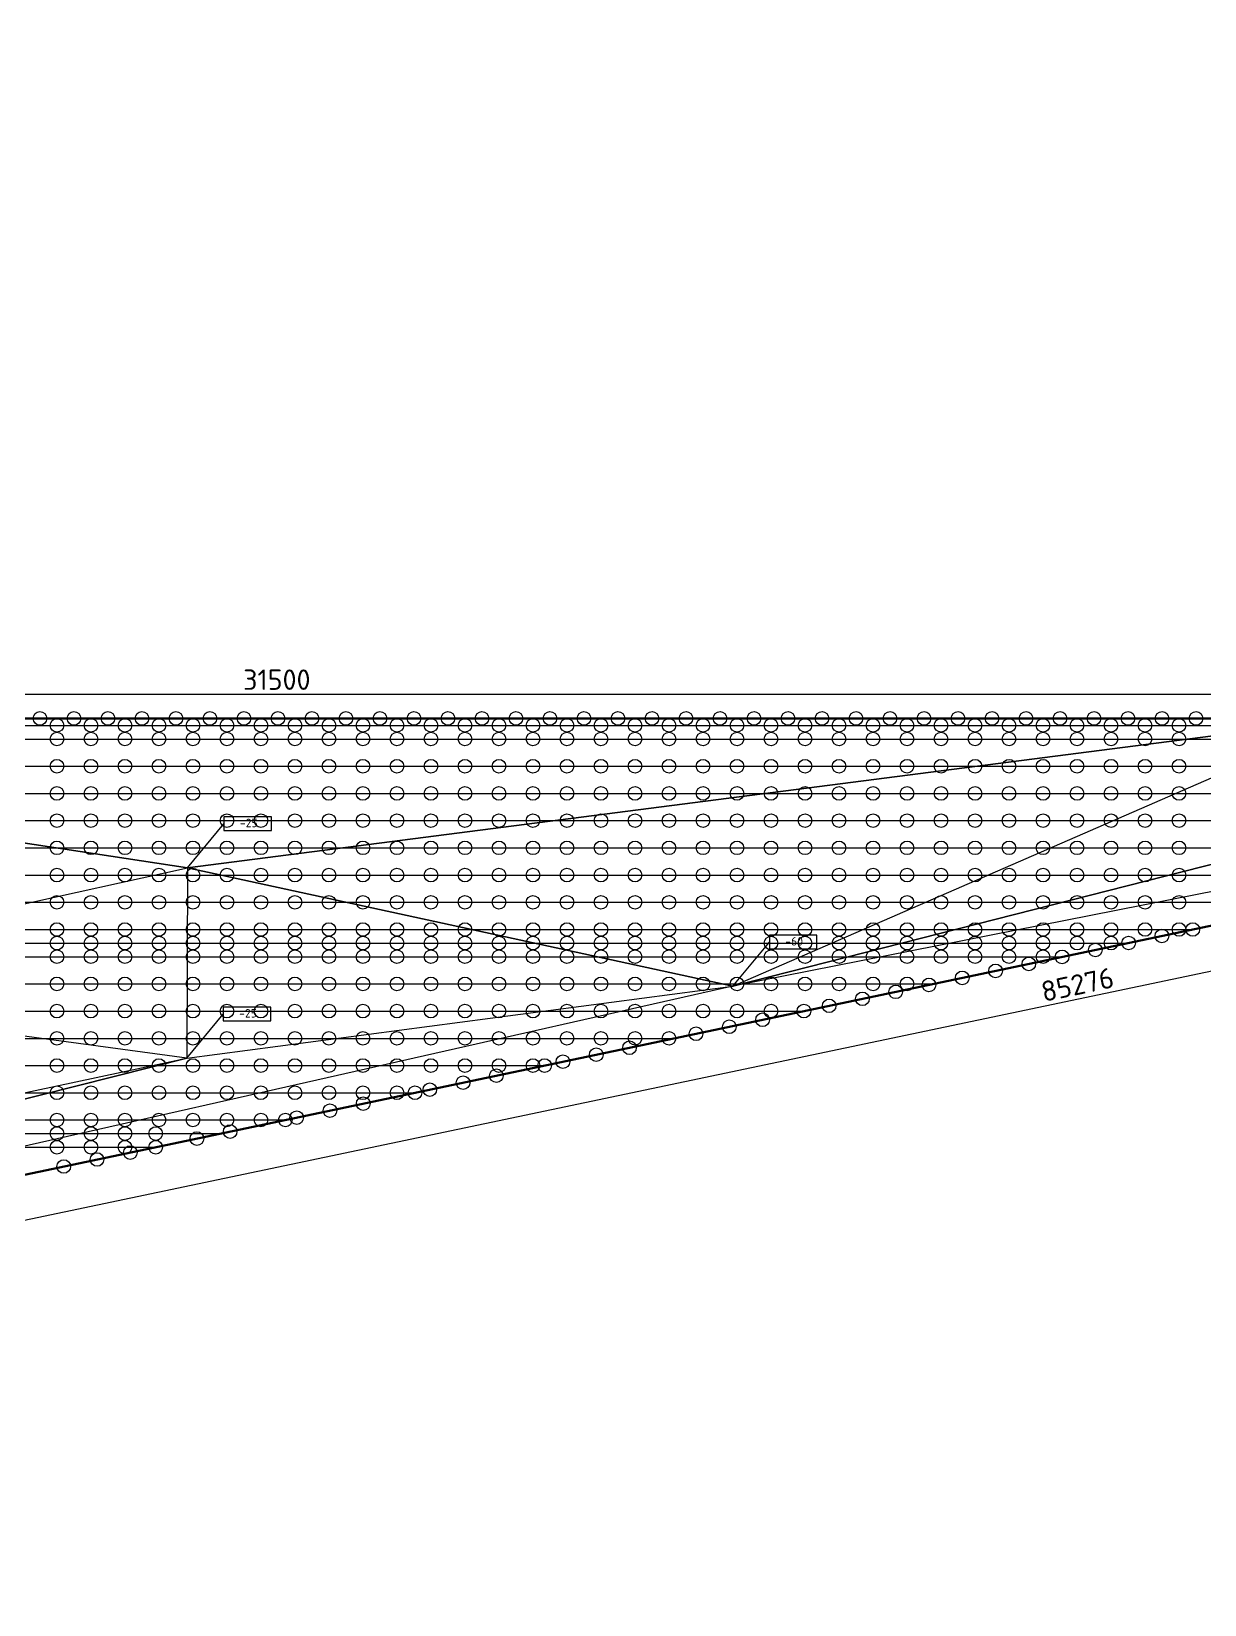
# Model space of a CAD drawing. Header units: millimetres. Extents: x 3543 to 601035, y -146359 to 38454.
# Drawn here: x 241984 to 259234, y -45965 to -22842 of the extents above; entities that cross this region are included whole.
import ezdxf
from ezdxf.enums import TextEntityAlignment as Align

# ---------------------------------------------------------------- set-up
doc = ezdxf.new("R2010")
doc.units = ezdxf.units.MM
doc.layers.add('контур', color=1, linetype='Continuous', lineweight=50)
doc.layers.add('размеры', color=7, linetype='Continuous', lineweight=5)
for name, color, linetype in [('линии_высот', 4, 'Continuous'), ('опорыvb', 7, 'Continuous'), ('сеткаvb', 8, 'Continuous')]:
    doc.layers.add(name, color=color, linetype=linetype)
doc.styles.add('isocpeur', font='isocpeur.ttf')
doc.dimstyles.new('ISO-25', dxfattribs={"dimtxt": 2.5, "dimasz": 2.5, "dimexe": 1.25, "dimexo": 0.625, "dimtad": 1, "dimdec": 0, "dimtxsty": 'isocpeur', "dimblk": 'OBLIQUE', "dimcen": 2.5, "dimadec": 0, "dimazin": 0, "dimtfac": 1, "dimtdec": 0, "dimtmove": 0, "dimatfit": 3, "dimfxl": 1, "dimarcsym": 0})

# ---------------------------------------------------------------- blocks, each defined once
blk = doc.blocks.new('otmetka_oporvb')
at = {"linetype": 'ByBlock', "lineweight": -2}
blk.add_hatch(color=0, dxfattribs=at).paths.add_polyline_path([(-38, -32, 1), (38, 32, 1)])
at = {"color": 0, "linetype": 'ByBlock', "lineweight": -2}
blk.add_line((0, 0), (2142, 2596), dxfattribs=at)
at = {"color": 0}
blk.add_lwpolyline([(2142, 2196), (4942, 2196), (4942, 2996), (2142, 2996)], close=True, dxfattribs=at)
at = {"color": 0, "linetype": 'ByBlock', "lineweight": -2, "style": 'isocpeur'}
blk.add_attdef('OTM', text='', height=500, dxfattribs=at).set_placement((3600, 2639), align=Align.MIDDLE_CENTER)
blk = doc.blocks.new('opor_symbPRO')
at = {"color": 0, "ltscale": 20}
blk.add_circle((0, 0), 100, dxfattribs=at)
blk = doc.blocks.new('_OBLIQUE')
at = {"color": 0, "linetype": 'ByBlock'}
blk.add_line((-0.5, -0.5), (0.5, 0.5), dxfattribs=at)
blk = doc.blocks.new('*D33')
at = {"layer": 'Defpoints', "color": 0, "transparency": 16777216}
for p in [(261341, -32583), (229842, -32940), (261341, -32940)]:
    blk.add_point(p, dxfattribs=at)
at = {"layer": 'размеры', "color": 0, "lineweight": -2, "transparency": 16777216}
for p, q in [((229842, -32877), (229842, -32458)), ((229842, -32583), (261341, -32583)), ((261341, -32877), (261341, -32458))]:
    blk.add_line(p, q, dxfattribs=at)
at = {"layer": 'размеры', "color": 0, "lineweight": -2, "transparency": 16777216, "xscale": 250, "yscale": 250, "zscale": 250, "rotation": 180}
blk.add_blockref('_OBLIQUE', (229842, -32583), dxfattribs=at)
at = {"layer": 'размеры', "color": 0, "lineweight": -2, "transparency": 16777216, "xscale": 250, "yscale": 250, "zscale": 250}
blk.add_blockref('_OBLIQUE', (261341, -32583), dxfattribs=at)
at = {"layer": 'размеры', "color": 0, "transparency": 16777216, "insert": (245592, -32370), "char_height": 300, "attachment_point": 5, "style": 'isocpeur'}
blk.add_mtext('31500', dxfattribs=at)
blk = doc.blocks.new('*D37')
at = {"layer": 'Defpoints', "color": 0, "transparency": 16777216}
for p in [(299003, -27661), (215545, -45174), (215680, -45817)]:
    blk.add_point(p, dxfattribs=at)
at = {"layer": 'размеры', "color": 0, "lineweight": -2, "transparency": 16777216}
for p, q in [((299016, -27722), (299164, -28426)), ((299138, -28304), (215680, -45817)), ((215558, -45235), (215706, -45939))]:
    blk.add_line(p, q, dxfattribs=at)
at = {"layer": 'размеры', "color": 0, "lineweight": -2, "transparency": 16777216, "xscale": 250, "yscale": 250, "zscale": 250}
for p, rotation in [((299138, -28304), 11.85098422200823), ((215680, -45817), 191.8509842220083)]:
    blk.add_blockref('_OBLIQUE', p, dxfattribs=dict(at, rotation=rotation))
at = {"layer": 'размеры', "color": 0, "transparency": 16777216, "insert": (257365, -36852), "char_height": 300, "attachment_point": 5, "rotation": 11.851, "style": 'isocpeur'}
blk.add_mtext('85276', dxfattribs=at)

msp = doc.modelspace()

# ---------------------------------------------------------------- linework, layer by layer
at = {"layer": 'контур', "linetype": 'Continuous'}
msp.add_lwpolyline([(215545, -45173.6), (210858.8, -22842.2), (229841.6, -22842.2), (229841.6, -32939.6), (261341.5, -32939.6), (261341.5, -22842.2), (299003.2, -22842.2), (299003.2, -27660.7)], close=True, dxfattribs=at)
at = {"layer": 'линии_высот'}
msp.add_line((215545, -45173.6), (299003.2, -27660.7), dxfattribs=at)
for points in [[(252298.9, -36875.6), (215545, -45173.6), (299003.2, -27660.7)], [(252298.9, -36875.6), (278805.8, -30132.2), (299003.2, -27660.7)], [(252298.9, -36875.6), (261341.5, -32939.6), (278805.8, -30132.2)], [(229841.6, -32939.6), (236407.9, -36868.8), (244279.5, -35135.9)], [(229841.6, -32939.6), (244279.5, -35135.9), (261341.5, -32939.6)], [(244279.5, -35135.9), (252298.9, -36875.6), (261341.5, -32939.6)], [(236407.9, -36868.8), (244279.5, -35135.9), (244268.4, -37933.7)], [(252298.9, -36875.6), (244279.5, -35135.9), (244268.4, -37933.7)], [(244268.4, -37933.7), (252298.9, -36875.6), (215545, -45173.6)], [(244268.4, -37933.7), (236407.9, -36868.8), (230076.7, -40954.3)], [(215545, -45173.6), (230076.7, -40954.3), (244268.4, -37933.7)]]:
    msp.add_lwpolyline(points, close=True, dxfattribs=at)
at = {"layer": 'сеткаvb'}
for p, q in [((215045, -33042.2), (273357.7, -33042.2)), ((215087.4, -33242.2), (272404.6, -33242.2)), ((215172.1, -33642.2), (270498.3, -33642.2)), ((215256.9, -34042.2), (268592.1, -34042.2)), ((215341.6, -34442.2), (266685.9, -34442.2)), ((215426.3, -34842.2), (264779.7, -34842.2)), ((215511.1, -35242.2), (262873.5, -35242.2)), ((215595.8, -35642.2), (260967.3, -35642.2)), ((215680.5, -36042.2), (259061, -36042.2)), ((215722.9, -36242.2), (258107.9, -36242.2)), ((215114.7, -36442.2), (257154.8, -36442.2)), ((213796.7, -36842.2), (255248.6, -36842.2)), ((213880.6, -37242.2), (253342.4, -37242.2)), ((213964.6, -37642.2), (251436.2, -37642.2)), ((214048.5, -38042.2), (249530, -38042.2)), ((214132.4, -38442.2), (247623.7, -38442.2)), ((214216.4, -38842.2), (245717.5, -38842.2)), ((214258.3, -39042.2), (244764.4, -39042.2)), ((214300.3, -39242.2), (243811.3, -39242.2))]:
    msp.add_line(p, q, dxfattribs=at)
at = {"layer": 'сеткаvb', "linetype": 'Continuous'}
msp.add_line((229841.6, -32939.6), (261341.5, -32939.6), dxfattribs=at)

# ---------------------------------------------------------------- block references
at = {"xscale": 0.25, "yscale": 0.25, "zscale": 0.25}
for p, values in [((244279.5, -35135.9), {'OTM': '-25'}), ((252298.9, -36875.6), {'OTM': '-60'}), ((244268.4, -37933.7), {'OTM': '-25'})]:
    msp.add_blockref('otmetka_oporvb', p, dxfattribs=at).add_auto_attribs(values)
at = {"layer": 'опорыvb', "color": 92}
for p in [(242108.8, -32939.6), (242358.8, -33042.2), (242608.8, -32939.6), (242858.8, -33042.2), (243108.8, -32939.6), (243358.8, -33042.2), (243608.8, -32939.6), (243858.8, -33042.2), (244108.8, -32939.6), (244358.8, -33042.2), (244608.8, -32939.6), (244858.8, -33042.2), (245108.8, -32939.6), (245358.8, -33042.2), (245608.8, -32939.6), (245858.8, -33042.2), (246108.8, -32939.6), (246358.8, -33042.2), (246608.8, -32939.6), (246858.8, -33042.2), (247108.8, -32939.6), (247358.8, -33042.2), (247608.8, -32939.6), (247858.8, -33042.2), (248108.8, -32939.6), (248358.8, -33042.2), (248608.8, -32939.6), (248858.8, -33042.2), (249108.8, -32939.6), (249358.8, -33042.2), (249608.8, -32939.6), (249858.8, -33042.2), (250108.8, -32939.6), (250358.8, -33042.2), (250608.8, -32939.6), (250858.8, -33042.2), (251108.8, -32939.6), (251358.8, -33042.2), (251608.8, -32939.6), (251858.8, -33042.2), (252108.8, -32939.6), (252358.8, -33042.2), (252608.8, -32939.6), (252858.8, -33042.2), (253108.8, -32939.6), (253358.8, -33042.2), (253608.8, -32939.6), (253858.8, -33042.2), (254108.8, -32939.6), (254358.8, -33042.2), (254608.8, -32939.6), (254858.8, -33042.2), (255108.8, -32939.6), (255358.8, -33042.2), (255608.8, -32939.6), (255858.8, -33042.2), (256108.8, -32939.6), (256358.8, -33042.2), (256608.8, -32939.6), (256858.8, -33042.2), (257108.8, -32939.6), (257358.8, -33042.2), (257608.8, -32939.6), (257858.8, -33042.2), (258108.8, -32939.6), (258358.8, -33042.2), (258608.8, -32939.6), (258858.8, -33042.2), (259108.8, -32939.6), (242358.8, -33242.2), (242858.8, -33242.2), (243358.8, -33242.2), (243858.8, -33242.2), (244358.8, -33242.2), (244858.8, -33242.2), (245358.8, -33242.2), (245858.8, -33242.2), (246358.8, -33242.2), (246858.8, -33242.2), (247358.8, -33242.2), (247858.8, -33242.2), (248358.8, -33242.2), (248858.8, -33242.2), (249358.8, -33242.2), (249858.8, -33242.2), (250358.8, -33242.2), (250858.8, -33242.2), (251358.8, -33242.2), (251858.8, -33242.2), (252358.8, -33242.2), (252858.8, -33242.2), (253358.8, -33242.2), (253858.8, -33242.2), (254358.8, -33242.2), (254858.8, -33242.2), (255358.8, -33242.2), (255858.8, -33242.2), (256358.8, -33242.2), (256858.8, -33242.2), (257358.8, -33242.2), (257858.8, -33242.2), (258358.8, -33242.2), (258858.8, -33242.2), (242358.8, -33642.2), (242858.8, -33642.2), (243358.8, -33642.2), (243858.8, -33642.2), (244358.8, -33642.2), (244858.8, -33642.2), (245358.8, -33642.2), (245858.8, -33642.2), (246358.8, -33642.2), (246858.8, -33642.2), (247358.8, -33642.2), (247858.8, -33642.2), (248358.8, -33642.2), (248858.8, -33642.2), (249358.8, -33642.2), (249858.8, -33642.2), (250358.8, -33642.2), (250858.8, -33642.2), (251358.8, -33642.2), (251858.8, -33642.2), (252358.8, -33642.2), (252858.8, -33642.2), (253358.8, -33642.2), (253858.8, -33642.2), (254358.8, -33642.2), (254858.8, -33642.2), (255358.8, -33642.2), (255858.8, -33642.2), (256358.8, -33642.2), (256858.8, -33642.2), (257358.8, -33642.2), (257858.8, -33642.2), (258358.8, -33642.2), (258858.8, -33642.2), (242358.8, -34042.2), (242858.8, -34042.2), (243358.8, -34042.2), (243858.8, -34042.2), (244358.8, -34042.2), (244858.8, -34042.2), (245358.8, -34042.2), (245858.8, -34042.2), (246358.8, -34042.2), (246858.8, -34042.2), (247358.8, -34042.2), (247858.8, -34042.2), (248358.8, -34042.2), (248858.8, -34042.2), (249358.8, -34042.2), (249858.8, -34042.2), (250358.8, -34042.2), (250858.8, -34042.2), (251358.8, -34042.2), (251858.8, -34042.2), (252358.8, -34042.2), (252858.8, -34042.2), (253358.8, -34042.2), (253858.8, -34042.2), (254358.8, -34042.2), (254858.8, -34042.2), (255358.8, -34042.2), (255858.8, -34042.2), (256358.8, -34042.2), (256858.8, -34042.2), (257358.8, -34042.2), (257858.8, -34042.2), (258358.8, -34042.2), (258858.8, -34042.2), (242358.8, -34442.2), (242858.8, -34442.2), (243358.8, -34442.2), (243858.8, -34442.2), (244358.8, -34442.2), (244858.8, -34442.2), (245358.8, -34442.2), (245858.8, -34442.2), (246358.8, -34442.2), (246858.8, -34442.2), (247358.8, -34442.2), (247858.8, -34442.2), (248358.8, -34442.2), (248858.8, -34442.2), (249358.8, -34442.2), (249858.8, -34442.2), (250358.8, -34442.2), (250858.8, -34442.2), (251358.8, -34442.2), (251858.8, -34442.2), (252358.8, -34442.2), (252858.8, -34442.2), (253358.8, -34442.2), (242358.8, -34842.2), (242858.8, -34842.2), (243358.8, -34842.2), (243858.8, -34842.2), (244358.8, -34842.2), (244858.8, -34842.2), (245358.8, -34842.2), (245858.8, -34842.2), (246358.8, -34842.2), (246858.8, -34842.2), (247358.8, -34842.2), (247858.8, -34842.2), (258358.8, -36042.2), (256358.8, -36442.2), (254358.8, -36842.2), (252358.8, -37242.2), (252858.8, -37242.2), (250358.8, -37642.2), (250858.8, -37642.2), (248858.8, -38042.2), (242358.8, -38442.2), (246858.8, -38442.2), (244858.8, -38842.2), (242858.8, -39042.2), (243358.8, -39042.2), (242858.8, -39242.2), (243358.8, -39242.2)]:
    msp.add_blockref('opor_symbPRO', p, dxfattribs=at)
at = {"layer": 'опорыvb', "color": 131}
for p in [(253858.8, -34442.2), (254358.8, -34442.2), (254858.8, -34442.2), (255358.8, -34442.2), (255858.8, -34442.2), (256358.8, -34442.2), (256858.8, -34442.2), (257358.8, -34442.2), (257858.8, -34442.2), (258358.8, -34442.2), (258858.8, -34442.2), (248358.8, -34842.2), (248858.8, -34842.2), (249358.8, -34842.2), (249858.8, -34842.2), (250358.8, -34842.2), (250858.8, -34842.2), (251358.8, -34842.2), (251858.8, -34842.2), (252358.8, -34842.2), (252858.8, -34842.2), (253358.8, -34842.2), (253858.8, -34842.2), (254358.8, -34842.2), (254858.8, -34842.2), (255358.8, -34842.2), (255858.8, -34842.2), (256358.8, -34842.2), (256858.8, -34842.2), (257358.8, -34842.2), (257858.8, -34842.2), (258358.8, -34842.2), (258858.8, -34842.2), (242358.8, -35242.2), (242858.8, -35242.2), (243358.8, -35242.2), (243858.8, -35242.2), (244358.8, -35242.2), (244858.8, -35242.2), (245358.8, -35242.2), (245858.8, -35242.2), (246358.8, -35242.2), (246858.8, -35242.2), (247358.8, -35242.2), (247858.8, -35242.2), (248358.8, -35242.2), (248858.8, -35242.2), (249358.8, -35242.2), (249858.8, -35242.2), (250358.8, -35242.2), (250858.8, -35242.2), (251358.8, -35242.2), (251858.8, -35242.2), (252358.8, -35242.2), (252858.8, -35242.2), (253358.8, -35242.2), (253858.8, -35242.2), (254358.8, -35242.2), (254858.8, -35242.2), (255358.8, -35242.2), (255858.8, -35242.2), (256358.8, -35242.2), (256858.8, -35242.2), (257358.8, -35242.2), (257858.8, -35242.2), (258358.8, -35242.2), (242358.8, -35642.2), (242858.8, -35642.2), (243358.8, -35642.2), (243858.8, -35642.2), (244358.8, -35642.2), (244858.8, -35642.2), (245358.8, -35642.2), (245858.8, -35642.2), (246358.8, -35642.2), (246858.8, -35642.2), (247358.8, -35642.2), (247858.8, -35642.2), (248358.8, -35642.2), (248858.8, -35642.2), (249358.8, -35642.2), (249858.8, -35642.2), (250358.8, -35642.2), (250858.8, -35642.2), (251358.8, -35642.2), (251858.8, -35642.2), (252358.8, -35642.2), (252858.8, -35642.2), (253358.8, -35642.2), (253858.8, -35642.2), (254358.8, -35642.2), (254858.8, -35642.2), (255358.8, -35642.2), (255858.8, -35642.2), (256358.8, -35642.2), (257858.8, -35642.2), (258358.8, -35642.2), (258858.8, -35642.2), (242358.8, -36042.2), (242858.8, -36042.2), (243358.8, -36042.2), (243858.8, -36042.2), (244358.8, -36042.2), (244858.8, -36042.2), (245358.8, -36042.2), (245858.8, -36042.2), (246358.8, -36042.2), (246858.8, -36042.2), (247358.8, -36042.2), (247858.8, -36042.2), (248358.8, -36042.2), (248858.8, -36042.2), (249358.8, -36042.2), (249858.8, -36042.2), (250358.8, -36042.2), (250858.8, -36042.2), (251358.8, -36042.2), (251858.8, -36042.2), (252358.8, -36042.2), (252858.8, -36042.2), (253358.8, -36042.2), (253858.8, -36042.2), (254358.8, -36042.2), (254858.8, -36042.2), (256358.8, -36042.2), (256858.8, -36042.2), (257358.8, -36042.2), (257858.8, -36042.2), (242358.8, -36242.2), (242858.8, -36242.2), (243358.8, -36242.2), (243858.8, -36242.2), (244358.8, -36242.2), (244858.8, -36242.2), (245358.8, -36242.2), (245858.8, -36242.2), (246358.8, -36242.2), (246858.8, -36242.2), (247358.8, -36242.2), (247858.8, -36242.2), (248358.8, -36242.2), (248858.8, -36242.2), (249358.8, -36242.2), (249858.8, -36242.2), (250358.8, -36242.2), (250858.8, -36242.2), (251358.8, -36242.2), (251858.8, -36242.2), (252358.8, -36242.2), (252858.8, -36242.2), (253358.8, -36242.2), (253858.8, -36242.2), (254358.8, -36242.2), (254858.8, -36242.2), (256358.8, -36242.2), (256858.8, -36242.2), (257358.8, -36242.2), (257858.8, -36242.2), (242358.8, -36442.2), (242858.8, -36442.2), (243358.8, -36442.2), (243858.8, -36442.2), (244358.8, -36442.2), (244858.8, -36442.2), (245358.8, -36442.2), (245858.8, -36442.2), (246358.8, -36442.2), (246858.8, -36442.2), (247358.8, -36442.2), (247858.8, -36442.2), (248358.8, -36442.2), (248858.8, -36442.2), (249358.8, -36442.2), (249858.8, -36442.2), (250358.8, -36442.2), (250858.8, -36442.2), (251358.8, -36442.2), (251858.8, -36442.2), (252358.8, -36442.2), (252858.8, -36442.2), (253358.8, -36442.2), (254858.8, -36442.2), (255358.8, -36442.2), (255858.8, -36442.2), (242358.8, -36842.2), (242858.8, -36842.2), (243358.8, -36842.2), (243858.8, -36842.2), (244358.8, -36842.2), (244858.8, -36842.2), (245358.8, -36842.2), (245858.8, -36842.2), (246358.8, -36842.2), (246858.8, -36842.2), (247358.8, -36842.2), (247858.8, -36842.2), (248358.8, -36842.2), (248858.8, -36842.2), (249358.8, -36842.2), (249858.8, -36842.2), (250358.8, -36842.2), (250858.8, -36842.2), (252858.8, -36842.2), (253358.8, -36842.2), (253858.8, -36842.2), (242358.8, -37242.2), (242858.8, -37242.2), (243358.8, -37242.2), (243858.8, -37242.2), (244358.8, -37242.2), (244858.8, -37242.2), (245358.8, -37242.2), (245858.8, -37242.2), (246358.8, -37242.2), (246858.8, -37242.2), (247358.8, -37242.2), (247858.8, -37242.2), (248358.8, -37242.2), (248858.8, -37242.2), (249358.8, -37242.2), (249858.8, -37242.2), (250358.8, -37242.2), (250858.8, -37242.2), (251358.8, -37242.2), (251858.8, -37242.2), (242358.8, -37642.2), (242858.8, -37642.2), (243358.8, -37642.2), (243858.8, -37642.2), (244358.8, -37642.2), (244858.8, -37642.2), (245358.8, -37642.2), (245858.8, -37642.2), (246358.8, -37642.2), (246858.8, -37642.2), (247358.8, -37642.2), (247858.8, -37642.2), (248358.8, -37642.2), (248858.8, -37642.2), (249358.8, -37642.2), (249858.8, -37642.2), (242358.8, -38042.2), (242858.8, -38042.2), (243358.8, -38042.2), (243858.8, -38042.2), (244358.8, -38042.2), (244858.8, -38042.2), (245358.8, -38042.2), (245858.8, -38042.2), (246358.8, -38042.2), (246858.8, -38042.2), (247358.8, -38042.2), (247858.8, -38042.2), (248358.8, -38042.2), (242858.8, -38442.2), (243358.8, -38442.2), (243858.8, -38442.2), (244358.8, -38442.2), (244858.8, -38442.2), (245358.8, -38442.2), (245858.8, -38442.2), (246358.8, -38442.2), (242358.8, -38842.2), (242858.8, -38842.2), (243358.8, -38842.2), (243858.8, -38842.2), (244358.8, -38842.2), (242358.8, -39042.2), (242358.8, -39242.2)]:
    msp.add_blockref('opor_symbPRO', p, dxfattribs=at)
at = {"layer": 'опорыvb', "color": 30}
for p in [(258858.8, -35242.2), (256858.8, -35642.2), (257358.8, -35642.2), (255358.8, -36042.2), (255858.8, -36042.2), (255358.8, -36242.2), (255858.8, -36242.2), (253858.8, -36442.2), (254358.8, -36442.2), (251358.8, -36842.2), (251858.8, -36842.2), (252358.8, -36842.2)]:
    msp.add_blockref('opor_symbPRO', p, dxfattribs=at)
at = {"layer": 'опорыvb', "color": 1}
for p in [(258607.1, -36137.4), (258858.8, -36042.2), (259061, -36042.2), (257628.5, -36342.8), (258117.8, -36240.1), (256649.8, -36548.1), (256858.8, -36442.2), (257139.1, -36445.5), (254858.8, -36842.2), (255181.7, -36856.2), (255671.1, -36753.5), (256160.4, -36650.8), (254203.1, -37061.6), (254692.4, -36958.9), (253342.4, -37242.2), (253713.7, -37164.2), (252245.7, -37472.3), (252735, -37369.6), (250777.7, -37780.3), (251358.8, -37642.2), (251756.3, -37575), (249799, -37985.7), (250288.3, -37883), (248820.3, -38191.1), (249358.8, -38042.2), (249530, -38042.2), (247358.8, -38442.2), (247623.7, -38442.2), (247841.6, -38396.4), (248331, -38293.8), (246373.6, -38704.5), (246862.9, -38601.8), (245358.8, -38842.2), (245717.5, -38842.2), (245884.2, -38807.2), (243811.3, -39042.2), (244416.2, -39115.2), (244905.6, -39012.5), (243437.5, -39320.6), (243811.3, -39242.2), (242458.8, -39526), (242948.2, -39423.3)]:
    msp.add_blockref('opor_symbPRO', p, dxfattribs=at)

# ---------------------------------------------------------------- dimensions: what is measured, and where the dimension line sits
at = {"layer": 'размеры'}
dim = msp.add_aligned_dim(p1=(299003.2, -27660.7), p2=(215545, -45173.6), distance=657, dimstyle='ISO-25', dxfattribs=at)
dim.commit()
dim.dimension.update_dxf_attribs({"geometry": '*D37', "text_midpoint": (257365.4, -36852.1)})
dim = msp.add_linear_dim(base=(261341.5, -32582.8), p1=(229841.6, -32939.6), p2=(261341.5, -32939.6), dimstyle='ISO-25', dxfattribs=at)
dim.commit()
dim.dimension.update_dxf_attribs({"geometry": '*D33', "text_midpoint": (245591.5, -32370.3)})

doc.saveas('drawing.dxf')
